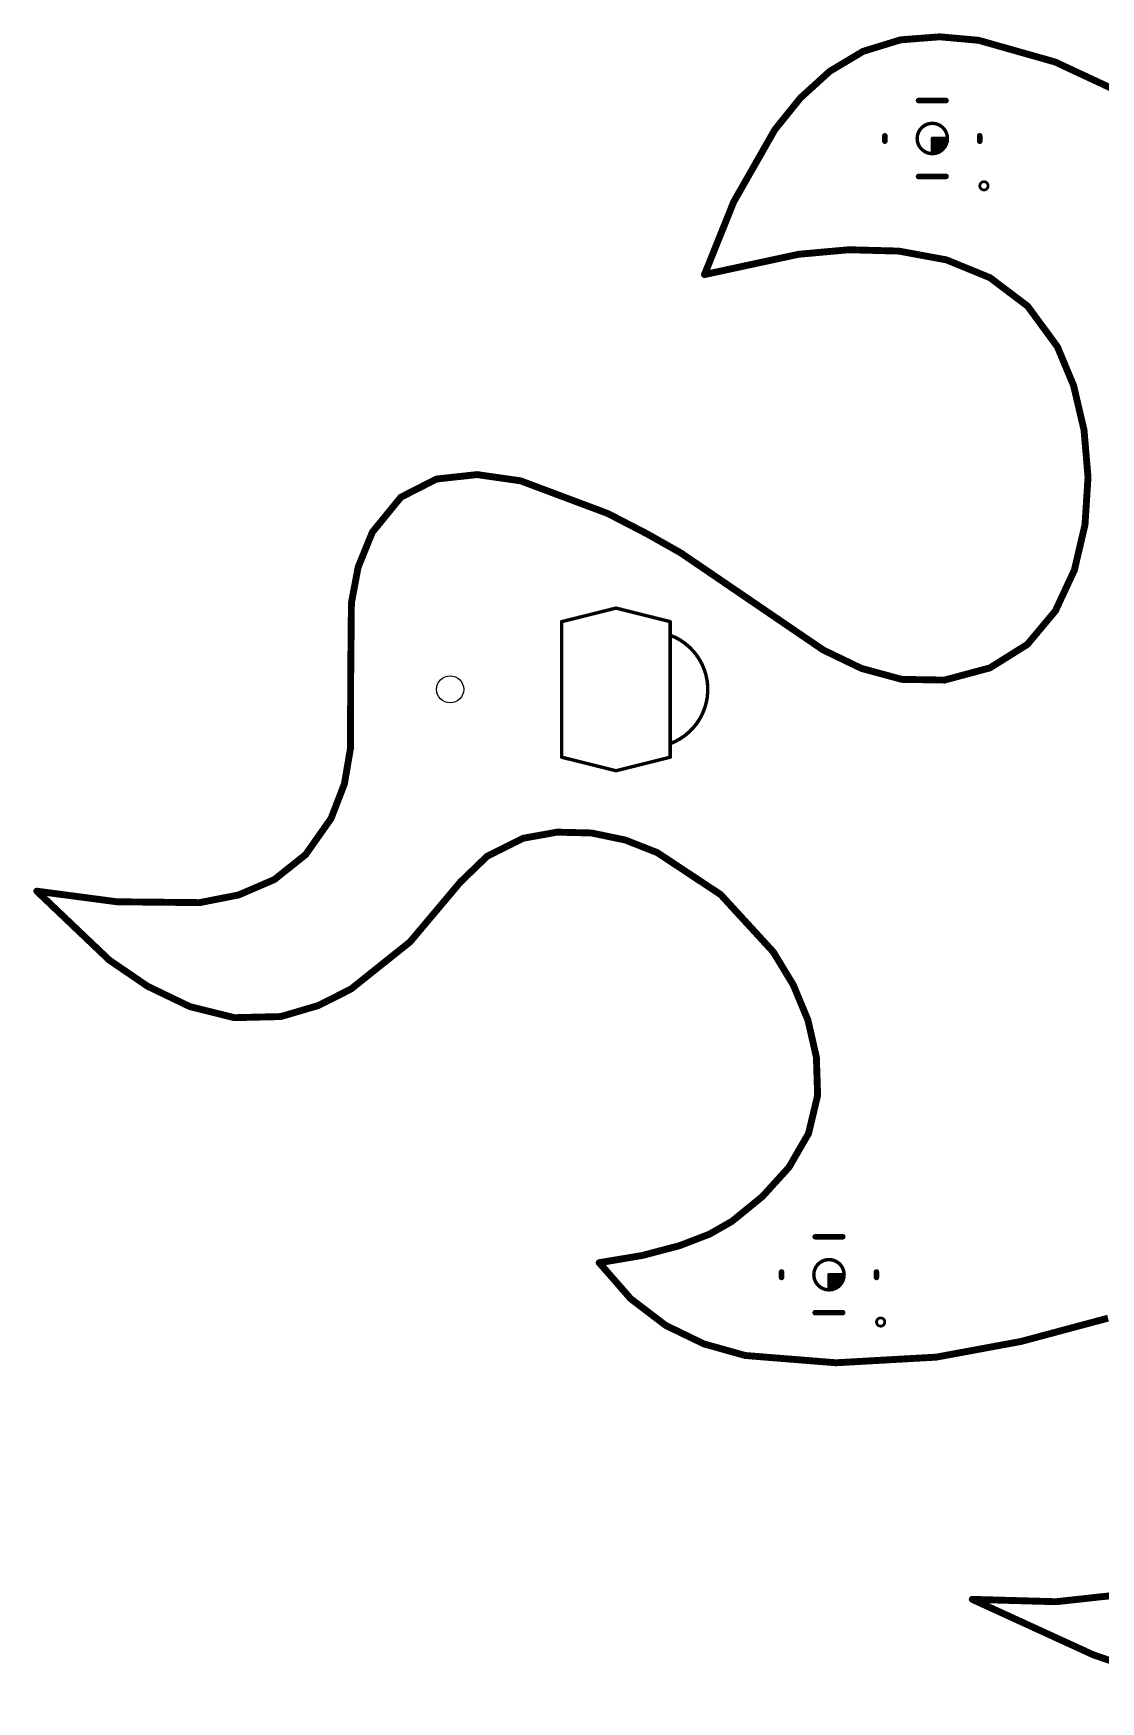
# Model space of a CAD drawing. Extents: x -0.1 to 76.2, y 11 to 78.4.
# Drawn here: x -0.1 to 39.2, y 12.2 to 73.7 of the extents above; entities that cross this region are included whole.
import ezdxf

# ---------------------------------------------------------------- set-up
doc = ezdxf.new("R2010")
doc.units = 0
doc.layers.add('20', color=31, linetype='CONTINUOUS')
doc.layers.add('21', color=253, linetype='CONTINUOUS')

msp = doc.modelspace()

# ---------------------------------------------------------------- linework, layer by layer
at = {"layer": '20', "const_width": 0.254}
for points in [[(30.4675, 73.0634), (31.8482, 73.4883)], [(31.8482, 73.4883), (33.2941, 73.6005)], [(33.2941, 73.6005), (34.7283, 73.4714)], [(34.7283, 73.4714), (37.5459, 72.6724)], [(29.2409, 72.3292), (30.4675, 73.0634)], [(37.5459, 72.6724), (42.8655, 70.1933)], [(28.1594, 71.3465), (29.2409, 72.3292)], [(27.2144, 70.1759), (28.1594, 71.3465)], [(25.6978, 67.5144), (27.2144, 70.1759)], [(24.6202, 64.8305), (25.6978, 67.5144)], [(29.9453, 65.7462), (28.0929, 65.5795)], [(31.7839, 65.6967), (29.9453, 65.7462)], [(28.0929, 65.5795), (24.6202, 64.8305)], [(33.5404, 65.3726), (31.7839, 65.6967)], [(35.1462, 64.7155), (33.5404, 65.3726)], [(36.5331, 63.6673), (35.1462, 64.7155)], [(37.6327, 62.1694), (36.5331, 63.6673)], [(38.2298, 60.7374), (37.6327, 62.1694)], [(38.614, 59.102), (38.2298, 60.7374)], [(38.7621, 57.358), (38.614, 59.102)], [(13.4237, 56.6183), (14.7377, 57.2888)], [(14.7377, 57.2888), (16.2369, 57.4528)], [(16.2369, 57.4528), (17.8423, 57.2214)], [(17.8423, 57.2214), (21.0566, 56.0162)], [(38.6507, 55.6002), (38.7621, 57.358)], [(12.3736, 55.3302), (13.4237, 56.6183)], [(21.0566, 56.0162), (22.5078, 55.2645)], [(11.8484, 54.0394), (12.3736, 55.3302)], [(22.5078, 55.2645), (23.75, 54.5613)], [(38.2565, 53.923), (38.6507, 55.6002)], [(11.6007, 52.7196), (11.8484, 54.0394)], [(23.75, 54.5613), (28.994, 50.9857)], [(37.5563, 52.4213), (38.2565, 53.923)], [(11.574, 50.034), (11.6007, 52.7196)], [(36.5267, 51.1896), (37.5563, 52.4213)], [(28.994, 50.9857), (30.4103, 50.3026)], [(35.1444, 50.3227), (36.5267, 51.1896)], [(11.5662, 47.3558), (11.574, 50.034)], [(30.4103, 50.3026), (31.8978, 49.8992)], [(31.8978, 49.8992), (33.471, 49.8733)], [(33.471, 49.8733), (35.1444, 50.3227)], [(11.3419, 46.0453), (11.5662, 47.3558)], [(10.8496, 44.7675), (11.3419, 46.0453)], [(9.9105, 43.4332), (10.8496, 44.7675)], [(19.1842, 44.2636), (17.9368, 44.0392)], [(20.4532, 44.2333), (19.1842, 44.2636)], [(21.6995, 43.9732), (20.4532, 44.2333)], [(17.9368, 44.0392), (16.6061, 43.3766)], [(22.8789, 43.5084), (21.6995, 43.9732)], [(8.7582, 42.5147), (9.9105, 43.4332)], [(16.6061, 43.3766), (15.6143, 42.4181)], [(25.2153, 41.9612), (22.8789, 43.5084)], [(7.4396, 41.9467), (8.7582, 42.5147)], [(15.6143, 42.4181), (13.7636, 40.2172)], [(0, 42.0866), (2.957, 41.6951)], [(2.672, 39.5436), (0, 42.0866)], [(6.0019, 41.6642), (7.4396, 41.9467)], [(27.156, 39.8471), (25.2153, 41.9612)], [(2.957, 41.6951), (6.0019, 41.6642)], [(13.7636, 40.2172), (11.5853, 38.4772)], [(4.0868, 38.5786), (2.672, 39.5436)], [(27.8952, 38.6271), (27.156, 39.8471)], [(5.6365, 37.832), (4.0868, 38.5786)], [(11.5853, 38.4772), (10.3776, 37.8679)], [(28.4362, 37.325), (27.8952, 38.6271)], [(7.2857, 37.4207), (5.6365, 37.832)], [(8.9992, 37.462), (7.2857, 37.4207)], [(10.3776, 37.8679), (8.9992, 37.462)], [(28.746, 35.9606), (28.4362, 37.325)], [(28.7913, 34.5539), (28.746, 35.9606)], [(28.4568, 33.1487), (28.7913, 34.5539)], [(27.7371, 31.9049), (28.4568, 33.1487)], [(26.7548, 30.8242), (27.7371, 31.9049)], [(25.6323, 29.9085), (26.7548, 30.8242)], [(23.6991, 29.0109), (24.8108, 29.439)], [(24.8108, 29.439), (25.6323, 29.9085)], [(22.33, 28.6503), (23.6991, 29.0109)], [(20.7368, 28.3835), (22.33, 28.6503)], [(21.8984, 27.0537), (20.7368, 28.3835)], [(23.1885, 26.0701), (21.8984, 27.0537)], [(39.5016, 26.3383), (36.2918, 25.478)], [(24.5989, 25.3874), (23.1885, 26.0701)], [(26.1213, 24.9603), (24.5989, 25.3874)], [(36.2918, 25.478), (33.1669, 24.8999)], [(29.4694, 24.6912), (26.1213, 24.9603)], [(33.1669, 24.8999), (29.4694, 24.6912)], [(34.4934, 15.9652), (37.5845, 15.8783)], [(38.9523, 13.9216), (34.4934, 15.9652)], [(37.5845, 15.8783), (40.6584, 16.2153)], [(43.5868, 12.3199), (38.9523, 13.9216)]]:
    msp.add_lwpolyline(points, dxfattribs=at)
at = {"layer": '20', "const_width": 0.127}
for points in [[(31.8433, 73.5516, 1), (31.8531, 73.425)], [(31.8669, 73.4276, 1), (31.8295, 73.549)], [(33.2998, 73.6637, 1), (33.2884, 73.5373)], [(33.299, 73.5372, 1), (33.2892, 73.6638)], [(34.7456, 73.5325, 1), (34.711, 73.4103)], [(34.7226, 73.4082, 1), (34.734, 73.5346)], [(30.4488, 73.1241, 1), (30.4862, 73.0027)], [(30.5001, 73.0089, 1), (30.4349, 73.1179)], [(37.5727, 72.73, 1), (37.5191, 72.6148)], [(37.5286, 72.6113, 1), (37.5632, 72.7335)], [(29.2083, 72.3837, 1), (29.2735, 72.2747)], [(29.2836, 72.2822, 1), (29.1982, 72.3762)], [(28.1167, 71.3935, 1), (28.2021, 71.2995)], [(28.2088, 71.3066, 1), (28.11, 71.3864)], [(27.165, 70.2158, 1), (27.2638, 70.136)], [(27.2696, 70.1445, 1), (27.1592, 70.2073)], [(25.6426, 67.5458, 1), (25.753, 67.483)], [(25.7567, 67.4907, 1), (25.6389, 67.5381)], [(29.947, 65.8097, 1), (29.9436, 65.6827)], [(29.951, 65.683, 1), (29.9396, 65.8094)], [(28.0872, 65.6427, 1), (28.0986, 65.5163)], [(28.1063, 65.5174, 1), (28.0795, 65.6416)], [(31.7954, 65.7591, 1), (31.7724, 65.6343)], [(31.7822, 65.6332, 1), (31.7856, 65.7602)], [(33.5644, 65.4314, 1), (33.5164, 65.3138)], [(33.5289, 65.3102, 1), (33.5519, 65.435)], [(24.6068, 64.8926, 1), (24.6336, 64.7684)], [(24.5613, 64.8542, 1), (24.6791, 64.8068)], [(35.1845, 64.7662, 1), (35.1079, 64.6648)], [(35.1222, 64.6567, 1), (35.1702, 64.7743)], [(36.5843, 63.7049, 1), (36.4819, 63.6297)], [(36.4948, 63.6166, 1), (36.5714, 63.718)], [(37.6913, 62.1938, 1), (37.5741, 62.145)], [(37.5815, 62.1318, 1), (37.6839, 62.207)], [(38.2916, 60.7519, 1), (38.168, 60.7229)], [(38.1712, 60.713, 1), (38.2884, 60.7618)], [(38.6773, 59.1074, 1), (38.5507, 59.0966)], [(38.5522, 59.0875, 1), (38.6758, 59.1165)], [(14.7308, 57.3519, 1), (14.7446, 57.2257)], [(14.7666, 57.2322, 1), (14.7088, 57.3454)], [(16.246, 57.5157, 1), (16.2278, 57.3899)], [(16.2438, 57.3897, 1), (16.23, 57.5159)], [(17.8646, 57.2809, 1), (17.82, 57.1619)], [(17.8332, 57.1585, 1), (17.8514, 57.2843)], [(38.8255, 57.354, 1), (38.6987, 57.362)], [(38.6988, 57.3526, 1), (38.8254, 57.3634)], [(13.3948, 56.6749, 1), (13.4526, 56.5617)], [(13.4729, 56.5782, 1), (13.3745, 56.6584)], [(21.0858, 56.0726, 1), (21.0274, 55.9598)], [(21.0343, 55.9567, 1), (21.0789, 56.0757)], [(12.3244, 55.3703, 1), (12.4228, 55.2901)], [(12.4324, 55.3063, 1), (12.3148, 55.3541)], [(22.5391, 55.3198, 1), (22.4765, 55.2092)], [(22.4786, 55.2081, 1), (22.537, 55.3209)], [(38.5873, 55.6042, 1), (38.7141, 55.5962)], [(38.7125, 55.5857, 1), (38.5889, 55.6147)], [(11.9108, 54.0277, 1), (11.786, 54.0511)], [(23.7858, 54.6138, 1), (23.7142, 54.5088)], [(23.7187, 54.506, 1), (23.7813, 54.6166)], [(11.7896, 54.0633, 1), (11.9072, 54.0155)], [(38.1947, 53.9375, 1), (38.3183, 53.9085)], [(38.3141, 53.8962, 1), (38.1989, 53.9498)], [(11.6642, 52.719, 1), (11.5372, 52.7202)], [(11.5383, 52.7313, 1), (11.6631, 52.7079)], [(37.4987, 52.4481, 1), (37.6139, 52.3945)], [(37.605, 52.3806, 1), (37.5076, 52.462)], [(29.0216, 51.0429, 1), (28.9664, 50.9285)], [(28.9582, 50.9332, 1), (29.0298, 51.0382)], [(36.478, 51.2303, 1), (36.5754, 51.1489)], [(36.5604, 51.1358, 1), (36.493, 51.2434)], [(11.6375, 50.0338, 1), (11.5105, 50.0342)], [(11.5105, 50.0346, 1), (11.6375, 50.0334)], [(30.4269, 50.3639, 1), (30.3937, 50.2413)], [(30.3827, 50.2454, 1), (30.4379, 50.3598)], [(31.8988, 49.9627, 1), (31.8968, 49.8357)], [(31.8812, 49.8379, 1), (31.9144, 49.9605)], [(33.4545, 49.9346, 1), (33.4875, 49.812)], [(33.47, 49.8098, 1), (33.472, 49.9368)], [(35.1107, 50.3765, 1), (35.1781, 50.2689)], [(35.1609, 50.2614, 1), (35.1279, 50.384)], [(11.5027, 47.356, 1), (11.6297, 47.3556)], [(11.6288, 47.3451, 1), (11.5036, 47.3665)], [(11.4012, 46.0225, 1), (11.2826, 46.0681)], [(11.2793, 46.056, 1), (11.4045, 46.0346)], [(10.7903, 44.7903, 1), (10.9089, 44.7447)], [(10.9015, 44.731, 1), (10.7977, 44.804)], [(19.1857, 44.3271, 1), (19.1827, 44.2001)], [(19.1954, 44.2011, 1), (19.173, 44.3261)], [(20.4662, 44.2955, 1), (20.4402, 44.1711)], [(20.4517, 44.1698, 1), (20.4547, 44.2968)], [(17.9256, 44.1017, 1), (17.948, 43.9767)], [(17.9651, 43.9824, 1), (17.9085, 44.096)], [(21.7228, 44.0323, 1), (21.6762, 43.9141)], [(21.6865, 43.911, 1), (21.7125, 44.0354)], [(9.8586, 43.4697, 1), (9.9624, 43.3967)], [(9.9501, 43.3835, 1), (9.8709, 43.4829)], [(16.5778, 43.4334, 1), (16.6344, 43.3198)], [(16.6502, 43.3309, 1), (16.562, 43.4223)], [(22.914, 43.5613, 1), (22.8438, 43.4555)], [(22.8556, 43.4493, 1), (22.9022, 43.5675)], [(8.7186, 42.5644, 1), (8.7978, 42.465)], [(8.7833, 42.4564, 1), (8.7331, 42.573)], [(15.5702, 42.4638, 1), (15.6584, 42.3724)], [(15.6629, 42.3772, 1), (15.5657, 42.459)], [(0.0083, 42.1496, 1), (-0.0083, 42.0236)], [(0.0438, 42.1326, 1), (-0.0438, 42.0406)], [(7.4145, 42.005, 1), (7.4647, 41.8884)], [(7.4518, 41.8844, 1), (7.4274, 42.009)], [(25.2621, 42.0041, 1), (25.1685, 41.9183)], [(25.1802, 41.9083, 1), (25.2504, 42.0141)], [(2.9576, 41.7586, 1), (2.9564, 41.6316)], [(2.9487, 41.6321, 1), (2.9653, 41.7581)], [(5.9897, 41.7265, 1), (6.0141, 41.6019)], [(6.0013, 41.6007, 1), (6.0025, 41.7277)], [(13.715, 40.2581, 1), (13.8122, 40.1763)], [(13.8032, 40.1676, 1), (13.724, 40.2668)], [(2.7078, 39.5961, 1), (2.6362, 39.4911)], [(2.6282, 39.4976, 1), (2.7158, 39.5896)], [(27.2103, 39.88, 1), (27.1017, 39.8142)], [(27.1092, 39.8042, 1), (27.2028, 39.89)], [(4.1144, 38.6358, 1), (4.0592, 38.5214)], [(4.051, 38.5261, 1), (4.1226, 38.6311)], [(11.5457, 38.5268, 1), (11.6249, 38.4276)], [(11.6139, 38.4205, 1), (11.5567, 38.5339)], [(27.9538, 38.6515, 1), (27.8366, 38.6027)], [(27.8409, 38.5942, 1), (27.9495, 38.66)], [(5.6519, 37.8936, 1), (5.6211, 37.7704)], [(5.6089, 37.7748, 1), (5.6641, 37.8892)], [(7.2842, 37.4842, 1), (7.2872, 37.3572)], [(7.2703, 37.3591, 1), (7.3011, 37.4823)], [(8.9813, 37.5229, 1), (9.0171, 37.4011)], [(9.0007, 37.3985, 1), (8.9977, 37.5255)], [(10.349, 37.9246, 1), (10.4062, 37.8112)], [(10.3955, 37.807, 1), (10.3597, 37.9288)], [(28.4981, 37.3391, 1), (28.3743, 37.3109)], [(28.3776, 37.3006, 1), (28.4948, 37.3494)], [(28.8095, 35.9626, 1), (28.6825, 35.9586)], [(28.6841, 35.9465, 1), (28.8079, 35.9747)], [(28.7278, 34.5519, 1), (28.8548, 34.5559)], [(28.8531, 34.5392, 1), (28.7295, 34.5686)], [(28.5118, 33.1169, 1), (28.4018, 33.1805)], [(28.395, 33.1634, 1), (28.5186, 33.134)], [(27.6821, 31.9367, 1), (27.7921, 31.8731)], [(27.7841, 31.8622, 1), (27.6901, 31.9476)], [(26.7078, 30.8669, 1), (26.8018, 30.7815)], [(26.7949, 30.775, 1), (26.7147, 30.8734)], [(24.7793, 29.4941, 1), (24.8423, 29.3839)], [(24.8336, 29.3797, 1), (24.788, 29.4983)], [(25.5922, 29.9577, 1), (25.6724, 29.8593)], [(25.6638, 29.8534, 1), (25.6008, 29.9636)], [(23.6763, 29.0702, 1), (23.7219, 28.9516)], [(23.7153, 28.9495, 1), (23.6829, 29.0723)], [(20.7846, 28.4253, 1), (20.689, 28.3417)], [(20.7263, 28.4461, 1), (20.7473, 28.3209)], [(22.3138, 28.7117, 1), (22.3462, 28.5889)], [(22.3405, 28.5877, 1), (22.3195, 28.7129)], [(21.9369, 27.1042, 1), (21.8599, 27.0032)], [(21.8506, 27.0119, 1), (21.9462, 27.0955)], [(23.2162, 26.1273, 1), (23.1608, 26.0129)], [(23.15, 26.0196, 1), (23.227, 26.1206)], [(24.6161, 25.4485, 1), (24.5817, 25.3263)], [(24.5712, 25.3302, 1), (24.6266, 25.4446)], [(36.2754, 25.5393, 1), (36.3082, 25.4167)], [(36.3034, 25.4156, 1), (36.2802, 25.5404)], [(26.1264, 25.0236, 1), (26.1162, 24.897)], [(26.1041, 24.8992, 1), (26.1385, 25.0214)], [(29.4658, 24.7546, 1), (29.473, 24.6278)], [(29.4643, 24.6279, 1), (29.4745, 24.7545)], [(33.1553, 24.9623, 1), (33.1785, 24.8375)], [(33.1705, 24.8365, 1), (33.1633, 24.9633)], [(34.4952, 16.0287, 1), (34.4916, 15.9017)], [(34.5199, 16.0229, 1), (34.4669, 15.9075)], [(37.5776, 15.9414, 1), (37.5914, 15.8152)], [(37.5827, 15.8148, 1), (37.5863, 15.9418)], [(38.973, 13.9816, 1), (38.9316, 13.8616)], [(38.9258, 13.8639, 1), (38.9788, 13.9793)]]:
    msp.add_lwpolyline(points, format="xyb", dxfattribs=at)
at = {"layer": '20'}
msp.add_circle((15.24, 49.53), 0.5, dxfattribs=at)
at = {"layer": '21'}
for points, const_width in [([(33.528, 71.25), (32.512, 71.25)], 0.2032), ([(31.27, 69.9516), (31.27, 69.7484)], 0.2032), ([(33.02, 69.85), (33.02, 69.2912)], 0.127), ([(33.5788, 69.85), (33.02, 69.85)], 0.127), ([(33.02, 69.723), (33.5626, 69.723)], 0.127), ([(33.02, 69.596), (33.5148, 69.596)], 0.127), ([(33.4151, 69.4549), (33.4846, 69.5395)], 0.127), ([(33.4846, 69.5395), (33.5363, 69.6362)], 0.127), ([(33.5363, 69.6362), (33.5681, 69.741)], 0.127), ([(33.5681, 69.741), (33.5788, 69.85)], 0.127), ([(34.77, 69.9516), (34.77, 69.7484)], 0.2032), ([(33.02, 69.469), (33.4267, 69.469)], 0.127), ([(33.02, 69.342), (33.2493, 69.342)], 0.127), ([(33.02, 69.2912), (33.129, 69.3019)], 0.127), ([(33.129, 69.3019), (33.2338, 69.3337)], 0.127), ([(33.2338, 69.3337), (33.3305, 69.3854)], 0.127), ([(33.3305, 69.3854), (33.4151, 69.4549)], 0.127), ([(33.528, 68.45), (32.512, 68.45)], 0.2032), ([(19.355, 52.0288), (21.355, 52.5288)], 0.127), ([(21.355, 52.5288), (23.355, 52.0288)], 0.127), ([(19.355, 47.0288), (19.355, 52.0288)], 0.127), ([(23.355, 52.0288), (23.355, 51.5288)], 0.127), ([(23.355, 51.5288), (23.355, 47.5288)], 0.127), ([(23.355, 47.5288), (23.355, 47.0288)], 0.127), ([(21.355, 46.5288), (19.355, 47.0288)], 0.127), ([(23.355, 47.0288), (21.355, 46.5288)], 0.127), ([(29.718, 29.34), (28.702, 29.34)], 0.2032), ([(27.46, 28.0416), (27.46, 27.8384)], 0.2032), ([(29.21, 27.94), (29.21, 27.3812)], 0.127), ([(29.7688, 27.94), (29.21, 27.94)], 0.127), ([(29.21, 27.813), (29.7526, 27.813)], 0.127), ([(29.21, 27.686), (29.7048, 27.686)], 0.127), ([(29.6051, 27.5449), (29.6746, 27.6295)], 0.127), ([(29.6746, 27.6295), (29.7263, 27.7262)], 0.127), ([(29.7263, 27.7262), (29.7581, 27.831)], 0.127), ([(29.7581, 27.831), (29.7688, 27.94)], 0.127), ([(30.96, 28.0416), (30.96, 27.8384)], 0.2032), ([(29.21, 27.559), (29.6167, 27.559)], 0.127), ([(29.21, 27.432), (29.4393, 27.432)], 0.127), ([(29.21, 27.3812), (29.319, 27.3919)], 0.127), ([(29.319, 27.3919), (29.4238, 27.4237)], 0.127), ([(29.4238, 27.4237), (29.5205, 27.4754)], 0.127), ([(29.5205, 27.4754), (29.6051, 27.5449)], 0.127), ([(29.718, 26.54), (28.702, 26.54)], 0.2032)]:
    msp.add_lwpolyline(points, dxfattribs=dict(at, const_width=const_width))
for points, const_width in [([(32.512, 71.3008, 1), (32.512, 71.1992)], 0.1016), ([(33.528, 71.1992, 1), (33.528, 71.3008)], 0.1016), ([(33.02, 69.2924, 1), (33.02, 70.4076, 1), (33.02, 69.2924)], 0.127), ([(31.3208, 69.9516, 1), (31.2192, 69.9516)], 0.1016), ([(31.2192, 69.7484, 1), (31.3208, 69.7484)], 0.1016), ([(33.02, 69.7548, 1), (33.02, 69.6912)], 0.0635), ([(33.02, 69.8818, 1), (33.02, 69.8183)], 0.0635), ([(33.0518, 69.85, 1), (32.9883, 69.85)], 0.0635), ([(33.02, 69.6278, 1), (33.02, 69.5643)], 0.0635), ([(33.4566, 69.5545, 1), (33.5126, 69.5246)], 0.0635), ([(33.5092, 69.5194, 1), (33.4601, 69.5597)], 0.0635), ([(33.5059, 69.6454, 1), (33.5666, 69.6269)], 0.0635), ([(33.5643, 69.6212, 1), (33.5083, 69.6511)], 0.0635), ([(33.5148, 69.5643, 1), (33.5148, 69.6278)], 0.0635), ([(33.5365, 69.7441, 1), (33.5997, 69.7379)], 0.0635), ([(33.5984, 69.7318, 1), (33.5377, 69.7502)], 0.0635), ([(33.6104, 69.8469, 1), (33.5472, 69.8531)], 0.0635), ([(33.5626, 69.6912, 1), (33.5626, 69.7548)], 0.0635), ([(33.5788, 69.8183, 1), (33.5788, 69.8818)], 0.0635), ([(34.8208, 69.9516, 1), (34.7192, 69.9516)], 0.1016), ([(34.7192, 69.7484, 1), (34.8208, 69.7484)], 0.1016), ([(33.02, 69.3738, 1), (33.02, 69.3102)], 0.0635), ([(33.02, 69.5008, 1), (33.02, 69.4373)], 0.0635), ([(33.0169, 69.3228, 1), (33.0231, 69.2596)], 0.0635), ([(32.9883, 69.2912, 1), (33.0518, 69.2912)], 0.0635), ([(33.1198, 69.3323, 1), (33.1382, 69.2716)], 0.0635), ([(33.1321, 69.2703, 1), (33.1259, 69.3335)], 0.0635), ([(33.2189, 69.3617, 1), (33.2488, 69.3057)], 0.0635), ([(33.2431, 69.3034, 1), (33.2246, 69.3641)], 0.0635), ([(33.2493, 69.3102, 1), (33.2493, 69.3738)], 0.0635), ([(33.3103, 69.4099, 1), (33.3506, 69.3608)], 0.0635), ([(33.3454, 69.3574, 1), (33.3155, 69.4134)], 0.0635), ([(33.3906, 69.475, 1), (33.4397, 69.4347)], 0.0635), ([(33.4353, 69.4303, 1), (33.395, 69.4794)], 0.0635), ([(33.4267, 69.4373, 1), (33.4267, 69.5008)], 0.0635), ([(32.512, 68.5008, 1), (32.512, 68.3992)], 0.1016), ([(33.528, 68.3992, 1), (33.528, 68.5008)], 0.1016), ([(34.925, 68.053, 1), (34.925, 68.1546, 1), (34.925, 68.053)], 0.3048), ([(21.3627, 52.5596, 1), (21.3473, 52.498)], 0.0635), ([(21.3627, 52.498, 1), (21.3473, 52.5596)], 0.0635), ([(19.3867, 52.0288, 1), (19.3232, 52.0288)], 0.0635), ([(19.3473, 52.0596, 1), (19.3627, 51.998)], 0.0635), ([(23.3867, 52.0288, 1), (23.3232, 52.0288)], 0.0635), ([(23.3473, 51.998, 1), (23.3627, 52.0596)], 0.0635), ([(23.3867, 51.5288, 1), (23.3232, 51.5288)], 0.0635), ([(23.355, 47.5288, 0.693), (23.355, 51.5288)], 0.127), ([(23.3661, 51.5585, 1), (23.3438, 51.4991)], 0.0635), ([(23.3232, 51.5288, 1), (23.3867, 51.5288)], 0.0635), ([(23.3867, 47.5288, 1), (23.3232, 47.5288)], 0.0635), ([(23.3438, 47.5585, 1), (23.3661, 47.4991)], 0.0635), ([(23.3232, 47.5288, 1), (23.3867, 47.5288)], 0.0635), ([(19.3627, 47.0596, 1), (19.3473, 46.998)], 0.0635), ([(19.3232, 47.0288, 1), (19.3867, 47.0288)], 0.0635), ([(23.3232, 47.0288, 1), (23.3867, 47.0288)], 0.0635), ([(23.3627, 46.998, 1), (23.3473, 47.0596)], 0.0635), ([(21.3473, 46.5596, 1), (21.3627, 46.498)], 0.0635), ([(21.3473, 46.498, 1), (21.3627, 46.5596)], 0.0635), ([(28.702, 29.3908, 1), (28.702, 29.2892)], 0.1016), ([(29.718, 29.2892, 1), (29.718, 29.3908)], 0.1016), ([(29.21, 27.3824, 1), (29.21, 28.4976, 1), (29.21, 27.3824)], 0.127), ([(27.5108, 28.0416, 1), (27.4092, 28.0416)], 0.1016), ([(27.4092, 27.8384, 1), (27.5108, 27.8384)], 0.1016), ([(29.21, 27.9718, 1), (29.21, 27.9083)], 0.0635), ([(29.21, 27.8448, 1), (29.21, 27.7813)], 0.0635), ([(29.2417, 27.94, 1), (29.1783, 27.94)], 0.0635), ([(29.21, 27.7177, 1), (29.21, 27.6543)], 0.0635), ([(29.6992, 27.6094, 1), (29.6501, 27.6497)], 0.0635), ([(29.6959, 27.7354, 1), (29.7566, 27.7169)], 0.0635), ([(29.7543, 27.7112, 1), (29.6983, 27.7411)], 0.0635), ([(29.7048, 27.6543, 1), (29.7048, 27.7177)], 0.0635), ([(29.7265, 27.8341, 1), (29.7897, 27.8279)], 0.0635), ([(29.7884, 27.8218, 1), (29.7277, 27.8402)], 0.0635), ([(29.8004, 27.9369, 1), (29.7372, 27.9431)], 0.0635), ([(29.7526, 27.7813, 1), (29.7526, 27.8448)], 0.0635), ([(29.7688, 27.9083, 1), (29.7688, 27.9718)], 0.0635), ([(31.0108, 28.0416, 1), (30.9092, 28.0416)], 0.1016), ([(30.9092, 27.8384, 1), (31.0108, 27.8384)], 0.1016), ([(29.21, 27.4638, 1), (29.21, 27.4003)], 0.0635), ([(29.2069, 27.4128, 1), (29.2131, 27.3496)], 0.0635), ([(29.21, 27.5907, 1), (29.21, 27.5273)], 0.0635), ([(29.1783, 27.3812, 1), (29.2417, 27.3812)], 0.0635), ([(29.3098, 27.4223, 1), (29.3282, 27.3616)], 0.0635), ([(29.3221, 27.3603, 1), (29.3159, 27.4235)], 0.0635), ([(29.4089, 27.4517, 1), (29.4388, 27.3957)], 0.0635), ([(29.4331, 27.3934, 1), (29.4146, 27.4541)], 0.0635), ([(29.4393, 27.4003, 1), (29.4393, 27.4638)], 0.0635), ([(29.5003, 27.4999, 1), (29.5406, 27.4508)], 0.0635), ([(29.5354, 27.4474, 1), (29.5055, 27.5034)], 0.0635), ([(29.5806, 27.565, 1), (29.6297, 27.5247)], 0.0635), ([(29.6253, 27.5203, 1), (29.585, 27.5694)], 0.0635), ([(29.6167, 27.5273, 1), (29.6167, 27.5907)], 0.0635), ([(29.6466, 27.6445, 1), (29.7026, 27.6146)], 0.0635), ([(28.702, 26.5908, 1), (28.702, 26.4892)], 0.1016), ([(29.718, 26.4892, 1), (29.718, 26.5908)], 0.1016), ([(31.115, 26.143, 1), (31.115, 26.2446, 1), (31.115, 26.143)], 0.3048)]:
    msp.add_lwpolyline(points, format="xyb", dxfattribs=dict(at, const_width=const_width))

doc.saveas('drawing.dxf')
